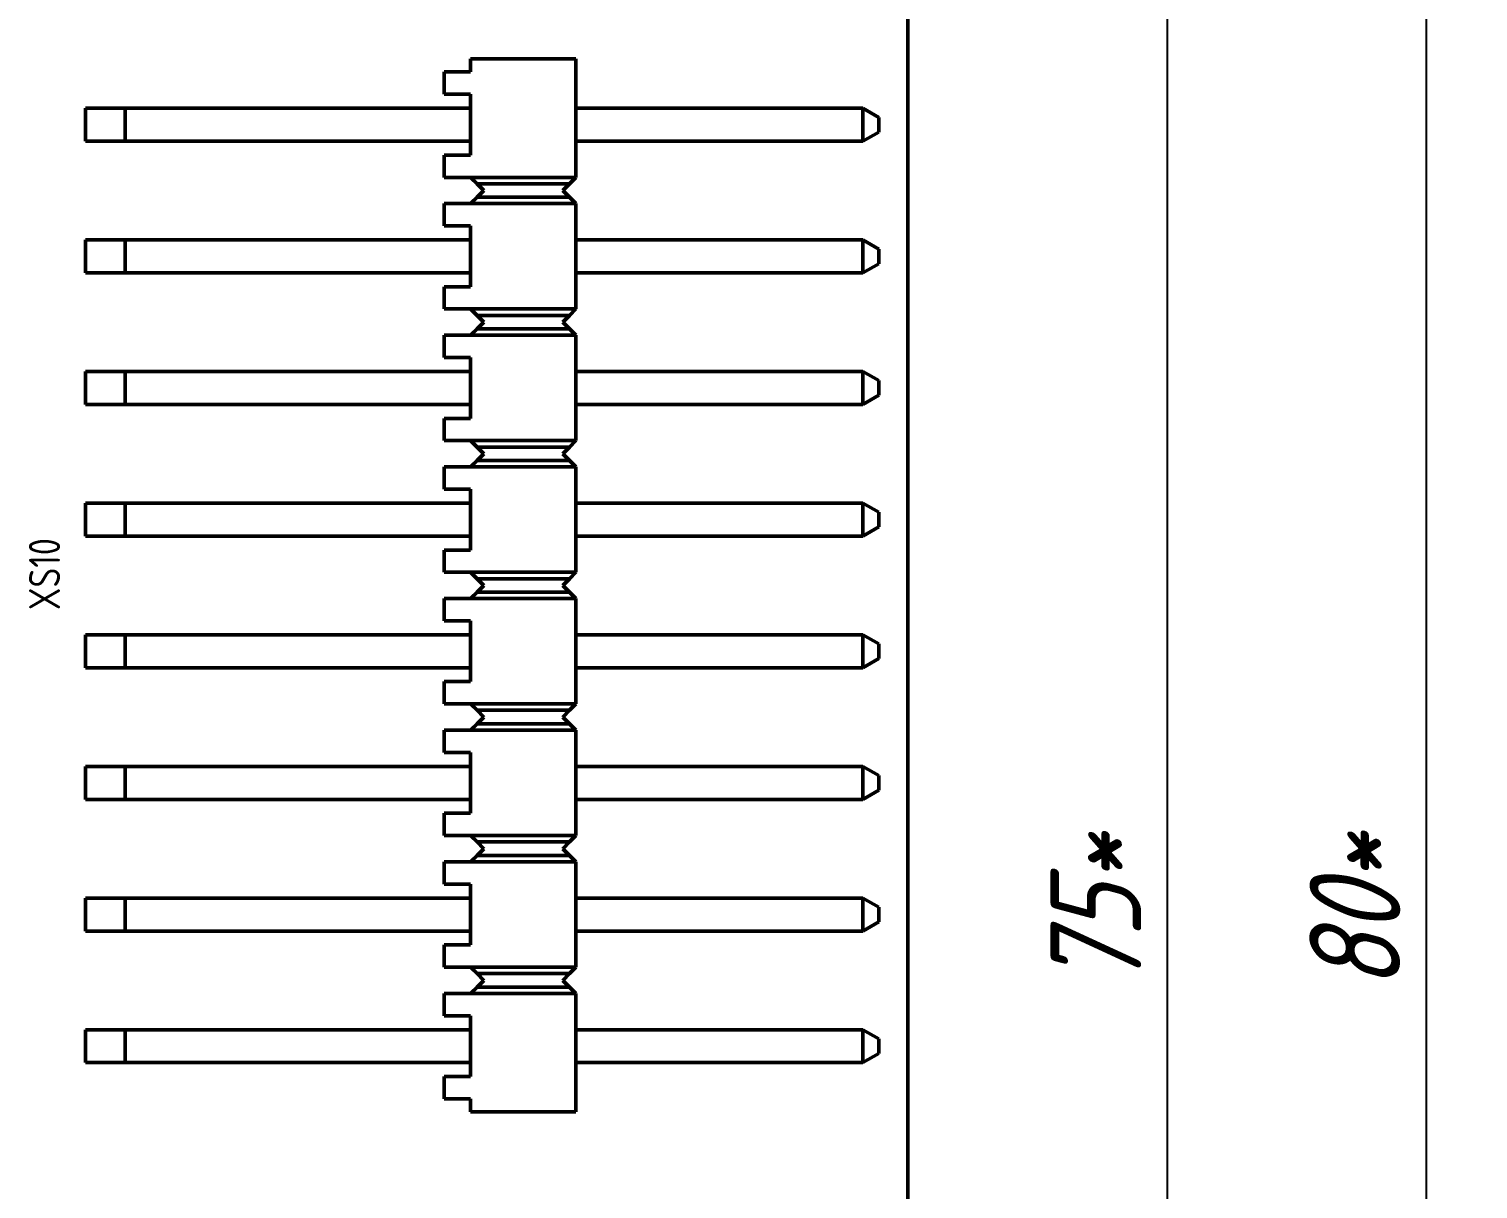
# Paper-space layout 'Layout1' of a CAD drawing. Extents: x -70 to 840, y -1 to 593.
# Drawn here: x 315.5 to 371.5, y 402 to 446.8 of the extents above; entities that cross this region are included whole.
import ezdxf

# ---------------------------------------------------------------- set-up
doc = ezdxf.new("R2010")
doc.units = 0
doc.header["$MEASUREMENT"] = 0
doc.layers.get('0').update_dxf_attribs({"linetype": 'CONTINUOUS', "lineweight": 15})
doc.layers.get('DEFPOINTS').update_dxf_attribs({"linetype": 'CONTINUOUS'})
doc.layers.add('Основная', color=7, linetype='CONTINUOUS', lineweight=50)
doc.styles.add('GOST type A0', font='', dxfattribs={"oblique": 15, "height": 3.5})
doc.styles.get('GOST type A0').set_extended_font_data('GOST type A')
doc.dimstyles.new('GOST type A', dxfattribs={"dimtxt": 3.5, "dimasz": 3, "dimexe": 2, "dimexo": 0, "dimgap": 1, "dimtad": 1, "dimtoh": 1, "dimtxsty": 'GOST type A0', "dimcen": 0, "dimazin": 2, "dimtfac": 1, "dimtmove": 0, "dimatfit": 3, "dimfxl": 1, "dimarcsym": 0})

# ---------------------------------------------------------------- blocks, each defined once
blk = doc.blocks.new('*D12')
at = {"color": 0, "lineweight": -2, "transparency": 16777216}
for p, q in [((344.456, 487.715), (361.456, 487.715)), ((359.456, 484.715), (359.456, 340.715)), ((344.456, 337.715), (361.456, 337.715))]:
    blk.add_line(p, q, dxfattribs=at)
at = {"color": 0, "transparency": 16777216}
for points in [[(358.956, 484.715), (359.956, 484.715), (359.456, 487.715)], [(358.956, 340.715), (359.956, 340.715), (359.456, 337.715)]]:
    blk.add_solid(points, dxfattribs=at)
at = {"layer": 'DEFPOINTS', "color": 0, "transparency": 16777216}
for p in [(344.456, 487.715), (344.456, 337.715), (359.456, 337.715)]:
    blk.add_point(p, dxfattribs=at)
at = {"color": 0, "transparency": 16777216, "insert": (356.706, 412.715), "char_height": 3.5, "attachment_point": 5, "rotation": 90, "style": 'GOST type A0'}
blk.add_mtext('75*', dxfattribs=at)
blk = doc.blocks.new('*D13')
at = {"color": 0, "lineweight": -2, "transparency": 16777216}
for p, q in [((349.456, 492.715), (371.456, 492.715)), ((369.456, 489.715), (369.456, 335.715)), ((349.456, 332.715), (371.456, 332.715))]:
    blk.add_line(p, q, dxfattribs=at)
at = {"color": 0, "transparency": 16777216}
for points in [[(368.956, 489.715), (369.956, 489.715), (369.456, 492.715)], [(368.956, 335.715), (369.956, 335.715), (369.456, 332.715)]]:
    blk.add_solid(points, dxfattribs=at)
at = {"layer": 'DEFPOINTS', "color": 0, "transparency": 16777216}
for p in [(349.456, 492.715), (349.456, 332.715), (369.456, 332.715)]:
    blk.add_point(p, dxfattribs=at)
at = {"color": 0, "transparency": 16777216, "insert": (366.706, 412.715), "char_height": 3.5, "attachment_point": 5, "rotation": 90, "style": 'GOST type A0'}
blk.add_mtext('80*', dxfattribs=at)

psp = doc.layouts.get("Layout1")

# ---------------------------------------------------------------- linework, layer by layer
at = {"layer": 'Основная'}
for p, q in [((349.456, 332.715), (349.456, 492.715)), ((336.648, 445.655), (332.584, 445.655)), ((332.584, 445.655), (332.584, 445.153)), ((332.584, 445.153), (332.584, 445.655)), ((332.584, 445.655), (336.648, 445.655)), ((336.648, 445.655), (332.584, 445.655)), ((332.584, 445.655), (332.584, 445.153)), ((332.584, 445.153), (332.584, 445.655)), ((332.584, 445.655), (336.648, 445.655)), ((336.648, 443.749), (336.648, 445.655)), ((336.648, 441.083), (336.648, 445.655)), ((336.648, 443.749), (336.648, 445.655)), ((336.648, 441.083), (336.648, 445.655)), ((332.584, 445.153), (331.568, 445.153)), ((331.568, 445.153), (331.568, 444.289)), ((331.568, 444.289), (331.568, 445.153)), ((331.568, 445.153), (332.584, 445.153)), ((332.584, 445.153), (331.568, 445.153)), ((331.568, 445.153), (331.568, 444.289)), ((331.568, 444.289), (331.568, 445.153)), ((331.568, 445.153), (332.584, 445.153)), ((331.568, 444.289), (332.584, 444.289)), ((331.568, 444.289), (332.584, 444.289)), ((331.568, 444.289), (332.584, 444.289)), ((331.568, 444.289), (332.584, 444.289)), ((332.584, 444.289), (332.584, 443.749)), ((332.584, 441.941), (332.584, 444.289)), ((332.584, 444.289), (332.584, 443.749)), ((332.584, 441.941), (332.584, 444.289)), ((319.248, 443.749), (317.724, 443.749)), ((317.724, 443.749), (317.724, 442.479)), ((317.724, 442.479), (317.724, 443.749)), ((317.724, 443.749), (317.776, 443.749)), ((319.248, 443.749), (317.724, 443.749)), ((317.724, 443.749), (317.724, 442.479)), ((317.724, 442.479), (317.724, 443.749)), ((317.724, 443.749), (317.776, 443.749)), ((317.776, 443.749), (317.928, 443.749)), ((317.776, 443.749), (317.928, 443.749)), ((317.928, 443.749), (318.172, 443.749)), ((317.928, 443.749), (318.172, 443.749)), ((318.172, 443.749), (318.486, 443.749)), ((318.172, 443.749), (318.486, 443.749)), ((318.486, 443.749), (318.854, 443.749)), ((318.486, 443.749), (318.854, 443.749)), ((318.854, 443.749), (319.248, 443.749)), ((318.854, 443.749), (319.248, 443.749)), ((332.584, 443.749), (319.248, 443.749)), ((319.248, 443.749), (332.584, 443.749)), ((319.248, 442.479), (319.248, 443.749)), ((332.584, 443.749), (319.248, 443.749)), ((319.248, 443.749), (332.584, 443.749)), ((319.248, 442.479), (319.248, 443.749)), ((347.722, 443.749), (336.648, 443.749)), ((336.648, 443.749), (347.722, 443.749)), ((347.722, 443.749), (336.648, 443.749)), ((336.648, 443.749), (347.722, 443.749)), ((348.332, 443.397), (347.722, 443.749)), ((347.722, 442.479), (347.722, 443.749)), ((348.332, 443.397), (347.722, 443.749)), ((348.332, 443.397), (347.722, 443.749)), ((347.722, 442.479), (347.722, 443.749)), ((348.332, 443.397), (347.722, 443.749)), ((348.332, 442.831), (348.332, 443.397)), ((348.332, 442.831), (348.332, 443.397)), ((348.332, 442.831), (348.332, 443.397)), ((348.332, 442.831), (348.332, 443.397)), ((347.722, 442.479), (348.332, 442.831)), ((347.722, 442.479), (348.332, 442.831)), ((347.722, 442.479), (348.332, 442.831)), ((347.722, 442.479), (348.332, 442.831)), ((317.724, 442.479), (319.248, 442.479)), ((317.724, 442.479), (317.776, 442.479)), ((317.724, 442.479), (319.248, 442.479)), ((317.724, 442.479), (317.776, 442.479)), ((317.776, 442.479), (317.928, 442.479)), ((317.776, 442.479), (317.928, 442.479)), ((317.928, 442.479), (318.172, 442.479)), ((317.928, 442.479), (318.172, 442.479)), ((318.172, 442.479), (318.486, 442.479)), ((318.172, 442.479), (318.486, 442.479)), ((318.486, 442.479), (318.854, 442.479)), ((318.486, 442.479), (318.854, 442.479)), ((318.854, 442.479), (319.248, 442.479)), ((318.854, 442.479), (319.248, 442.479)), ((319.248, 442.479), (332.584, 442.479)), ((332.584, 442.479), (319.248, 442.479)), ((319.248, 442.479), (332.584, 442.479)), ((332.584, 442.479), (319.248, 442.479)), ((332.584, 442.479), (332.584, 441.941)), ((332.584, 442.479), (332.584, 441.941)), ((336.648, 441.083), (336.648, 442.479)), ((336.648, 442.479), (347.722, 442.479)), ((347.722, 442.479), (336.648, 442.479)), ((336.648, 441.083), (336.648, 442.479)), ((336.648, 442.479), (347.722, 442.479)), ((347.722, 442.479), (336.648, 442.479)), ((332.584, 441.941), (331.568, 441.941)), ((331.568, 441.941), (331.568, 441.083)), ((331.568, 441.083), (331.568, 441.941)), ((331.568, 441.941), (332.584, 441.941)), ((332.584, 441.941), (331.568, 441.941)), ((331.568, 441.941), (331.568, 441.083)), ((331.568, 441.083), (331.568, 441.941)), ((331.568, 441.941), (332.584, 441.941)), ((331.568, 441.083), (332.584, 441.083)), ((331.568, 441.083), (332.584, 441.083)), ((331.568, 441.083), (332.584, 441.083)), ((331.568, 441.083), (332.584, 441.083)), ((332.584, 441.083), (332.832, 440.835)), ((332.832, 440.835), (332.584, 441.083)), ((332.584, 441.083), (336.648, 441.083)), ((332.584, 441.083), (332.832, 440.835)), ((332.832, 440.835), (332.584, 441.083)), ((332.584, 441.083), (336.648, 441.083)), ((332.832, 440.835), (333.092, 440.575)), ((333.092, 440.575), (332.832, 440.835)), ((332.832, 440.835), (336.4, 440.835)), ((332.832, 440.835), (333.092, 440.575)), ((333.092, 440.575), (332.832, 440.835)), ((332.832, 440.835), (336.4, 440.835)), ((336.14, 440.575), (336.4, 440.835)), ((336.14, 440.575), (336.4, 440.835)), ((336.14, 440.575), (336.4, 440.835)), ((336.14, 440.575), (336.4, 440.835)), ((336.4, 440.835), (336.648, 441.083)), ((336.4, 440.835), (336.648, 441.083)), ((336.4, 440.835), (336.648, 441.083)), ((336.4, 440.835), (336.648, 441.083)), ((332.584, 440.067), (331.568, 440.067)), ((331.568, 440.067), (331.568, 439.209)), ((331.568, 439.209), (331.568, 440.067)), ((331.568, 440.067), (332.584, 440.067)), ((332.584, 440.067), (331.568, 440.067)), ((331.568, 440.067), (331.568, 439.209)), ((331.568, 439.209), (331.568, 440.067)), ((331.568, 440.067), (332.584, 440.067)), ((332.832, 440.315), (332.584, 440.067)), ((332.584, 440.067), (332.832, 440.315)), ((332.832, 440.315), (332.584, 440.067)), ((332.584, 440.067), (332.832, 440.315)), ((332.584, 440.067), (336.648, 440.067)), ((332.584, 440.067), (336.648, 440.067)), ((333.092, 440.575), (332.832, 440.315)), ((332.832, 440.315), (333.092, 440.575)), ((333.092, 440.575), (332.832, 440.315)), ((332.832, 440.315), (333.092, 440.575)), ((332.832, 440.315), (336.4, 440.315)), ((332.832, 440.315), (336.4, 440.315)), ((336.4, 440.315), (336.14, 440.575)), ((336.4, 440.315), (336.14, 440.575)), ((336.4, 440.315), (336.14, 440.575)), ((336.4, 440.315), (336.14, 440.575)), ((336.648, 440.067), (336.4, 440.315)), ((336.648, 440.067), (336.4, 440.315)), ((336.648, 440.067), (336.4, 440.315)), ((336.648, 440.067), (336.4, 440.315)), ((336.648, 438.669), (336.648, 440.067)), ((336.648, 436.003), (336.648, 440.067)), ((336.648, 438.669), (336.648, 440.067)), ((336.648, 436.003), (336.648, 440.067)), ((331.568, 439.209), (332.584, 439.209)), ((331.568, 439.209), (332.584, 439.209)), ((331.568, 439.209), (332.584, 439.209)), ((331.568, 439.209), (332.584, 439.209)), ((332.584, 439.209), (332.584, 438.669)), ((332.584, 436.861), (332.584, 439.209)), ((332.584, 439.209), (332.584, 438.669)), ((332.584, 436.861), (332.584, 439.209)), ((317.776, 438.669), (317.724, 438.669)), ((317.724, 438.669), (317.724, 437.399)), ((317.724, 437.399), (317.724, 438.669)), ((317.776, 438.669), (317.724, 438.669)), ((317.776, 438.669), (317.724, 438.669)), ((317.724, 438.669), (317.724, 437.399)), ((317.724, 437.399), (317.724, 438.669)), ((317.776, 438.669), (317.724, 438.669)), ((319.248, 438.669), (317.776, 438.669)), ((317.776, 438.669), (317.928, 438.669)), ((319.248, 438.669), (317.776, 438.669)), ((317.776, 438.669), (317.928, 438.669)), ((317.928, 438.669), (318.172, 438.669)), ((317.928, 438.669), (318.172, 438.669)), ((318.172, 438.669), (318.486, 438.669)), ((318.172, 438.669), (318.486, 438.669)), ((318.486, 438.669), (318.854, 438.669)), ((318.486, 438.669), (318.854, 438.669)), ((318.854, 438.669), (319.248, 438.669)), ((318.854, 438.669), (319.248, 438.669)), ((332.584, 438.669), (319.248, 438.669)), ((332.584, 438.669), (319.248, 438.669)), ((319.248, 437.399), (319.248, 438.669)), ((332.584, 438.669), (319.248, 438.669)), ((332.584, 438.669), (319.248, 438.669)), ((319.248, 437.399), (319.248, 438.669)), ((347.722, 438.669), (336.648, 438.669)), ((336.648, 438.669), (347.722, 438.669)), ((347.722, 438.669), (336.648, 438.669)), ((336.648, 438.669), (347.722, 438.669)), ((348.332, 438.317), (347.722, 438.669)), ((347.722, 437.399), (347.722, 438.669)), ((348.332, 438.317), (347.722, 438.669)), ((348.332, 438.317), (347.722, 438.669)), ((347.722, 437.399), (347.722, 438.669)), ((348.332, 438.317), (347.722, 438.669)), ((348.332, 437.751), (348.332, 438.317)), ((348.332, 437.751), (348.332, 438.317)), ((348.332, 437.751), (348.332, 438.317)), ((348.332, 437.751), (348.332, 438.317)), ((317.724, 437.399), (319.248, 437.399)), ((317.724, 437.399), (317.776, 437.399)), ((317.724, 437.399), (319.248, 437.399)), ((317.724, 437.399), (317.776, 437.399)), ((317.776, 437.399), (317.928, 437.399)), ((317.776, 437.399), (317.928, 437.399)), ((317.928, 437.399), (318.172, 437.399)), ((317.928, 437.399), (318.172, 437.399)), ((318.172, 437.399), (318.486, 437.399)), ((318.172, 437.399), (318.486, 437.399)), ((318.486, 437.399), (318.854, 437.399)), ((318.486, 437.399), (318.854, 437.399)), ((318.854, 437.399), (319.248, 437.399)), ((318.854, 437.399), (319.248, 437.399)), ((319.248, 437.399), (332.584, 437.399)), ((332.584, 437.399), (319.248, 437.399)), ((319.248, 437.399), (332.584, 437.399)), ((332.584, 437.399), (319.248, 437.399)), ((332.584, 437.399), (332.584, 436.861)), ((332.584, 437.399), (332.584, 436.861)), ((336.648, 436.003), (336.648, 437.399)), ((336.648, 437.399), (347.722, 437.399)), ((336.648, 437.399), (347.722, 437.399)), ((336.648, 436.003), (336.648, 437.399)), ((336.648, 437.399), (347.722, 437.399)), ((336.648, 437.399), (347.722, 437.399)), ((347.722, 437.399), (348.332, 437.751)), ((347.722, 437.399), (348.332, 437.751)), ((347.722, 437.399), (348.332, 437.751)), ((347.722, 437.399), (348.332, 437.751)), ((332.584, 436.861), (331.568, 436.861)), ((331.568, 436.861), (331.568, 436.003)), ((331.568, 436.003), (331.568, 436.861)), ((331.568, 436.861), (332.584, 436.861)), ((332.584, 436.861), (331.568, 436.861)), ((331.568, 436.861), (331.568, 436.003)), ((331.568, 436.003), (331.568, 436.861)), ((331.568, 436.861), (332.584, 436.861)), ((331.568, 436.003), (332.584, 436.003)), ((331.568, 436.003), (332.584, 436.003)), ((331.568, 436.003), (332.584, 436.003)), ((331.568, 436.003), (332.584, 436.003)), ((332.584, 436.003), (332.832, 435.755)), ((332.832, 435.755), (332.584, 436.003)), ((336.648, 436.003), (332.584, 436.003)), ((332.584, 436.003), (332.832, 435.755)), ((332.832, 435.755), (332.584, 436.003)), ((336.648, 436.003), (332.584, 436.003)), ((332.832, 435.755), (333.092, 435.495)), ((333.092, 435.495), (332.832, 435.755)), ((332.832, 435.755), (336.4, 435.755)), ((332.832, 435.755), (333.092, 435.495)), ((333.092, 435.495), (332.832, 435.755)), ((332.832, 435.755), (336.4, 435.755)), ((336.14, 435.495), (336.4, 435.755)), ((336.14, 435.495), (336.4, 435.755)), ((336.14, 435.495), (336.4, 435.755)), ((336.14, 435.495), (336.4, 435.755)), ((336.4, 435.755), (336.648, 436.003)), ((336.4, 435.755), (336.648, 436.003)), ((336.4, 435.755), (336.648, 436.003)), ((336.4, 435.755), (336.648, 436.003)), ((332.832, 435.235), (332.584, 434.987)), ((332.584, 434.987), (332.832, 435.235)), ((332.832, 435.235), (332.584, 434.987)), ((332.584, 434.987), (332.832, 435.235)), ((333.092, 435.495), (332.832, 435.235)), ((332.832, 435.235), (333.092, 435.495)), ((333.092, 435.495), (332.832, 435.235)), ((332.832, 435.235), (333.092, 435.495)), ((332.832, 435.235), (336.4, 435.235)), ((332.832, 435.235), (336.4, 435.235)), ((336.4, 435.235), (336.14, 435.495)), ((336.4, 435.235), (336.14, 435.495)), ((336.4, 435.235), (336.14, 435.495)), ((336.4, 435.235), (336.14, 435.495)), ((336.648, 434.987), (336.4, 435.235)), ((336.648, 434.987), (336.4, 435.235)), ((336.648, 434.987), (336.4, 435.235)), ((336.648, 434.987), (336.4, 435.235)), ((332.584, 434.987), (331.568, 434.987)), ((331.568, 434.987), (331.568, 434.129)), ((331.568, 434.129), (331.568, 434.987)), ((331.568, 434.987), (332.584, 434.987)), ((332.584, 434.987), (331.568, 434.987)), ((331.568, 434.987), (331.568, 434.129)), ((331.568, 434.129), (331.568, 434.987)), ((331.568, 434.987), (332.584, 434.987)), ((332.584, 434.987), (336.648, 434.987)), ((332.584, 434.987), (336.648, 434.987)), ((336.648, 433.589), (336.648, 434.987)), ((336.648, 430.923), (336.648, 434.987)), ((336.648, 433.589), (336.648, 434.987)), ((336.648, 430.923), (336.648, 434.987)), ((331.568, 434.129), (332.584, 434.129)), ((331.568, 434.129), (332.584, 434.129)), ((331.568, 434.129), (332.584, 434.129)), ((331.568, 434.129), (332.584, 434.129)), ((332.584, 434.129), (332.584, 433.589)), ((332.584, 431.781), (332.584, 434.129)), ((332.584, 434.129), (332.584, 433.589)), ((332.584, 431.781), (332.584, 434.129)), ((319.248, 433.589), (317.724, 433.589)), ((317.724, 433.589), (317.724, 432.319)), ((317.724, 432.319), (317.724, 433.589)), ((317.724, 433.589), (317.776, 433.589)), ((319.248, 433.589), (317.724, 433.589)), ((317.724, 433.589), (317.724, 432.319)), ((317.724, 432.319), (317.724, 433.589)), ((317.724, 433.589), (317.776, 433.589)), ((317.776, 433.589), (317.928, 433.589)), ((317.776, 433.589), (317.928, 433.589)), ((317.928, 433.589), (318.172, 433.589)), ((317.928, 433.589), (318.172, 433.589)), ((318.172, 433.589), (318.486, 433.589)), ((318.172, 433.589), (318.486, 433.589)), ((318.486, 433.589), (318.854, 433.589)), ((318.486, 433.589), (318.854, 433.589)), ((318.854, 433.589), (319.248, 433.589)), ((318.854, 433.589), (319.248, 433.589)), ((332.584, 433.589), (319.248, 433.589)), ((319.248, 433.589), (332.584, 433.589)), ((319.248, 432.319), (319.248, 433.589)), ((332.584, 433.589), (319.248, 433.589)), ((319.248, 433.589), (332.584, 433.589)), ((319.248, 432.319), (319.248, 433.589)), ((347.722, 433.589), (336.648, 433.589)), ((347.722, 433.589), (336.648, 433.589)), ((347.722, 433.589), (336.648, 433.589)), ((347.722, 433.589), (336.648, 433.589)), ((348.332, 433.237), (347.722, 433.589)), ((347.722, 432.319), (347.722, 433.589)), ((348.332, 433.237), (347.722, 433.589)), ((348.332, 433.237), (347.722, 433.589)), ((347.722, 432.319), (347.722, 433.589)), ((348.332, 433.237), (347.722, 433.589)), ((348.332, 432.671), (348.332, 433.237)), ((348.332, 432.671), (348.332, 433.237)), ((348.332, 432.671), (348.332, 433.237)), ((348.332, 432.671), (348.332, 433.237)), ((317.724, 432.319), (319.248, 432.319)), ((317.724, 432.319), (317.776, 432.319)), ((317.724, 432.319), (319.248, 432.319)), ((317.724, 432.319), (317.776, 432.319)), ((317.776, 432.319), (317.928, 432.319)), ((317.776, 432.319), (317.928, 432.319)), ((317.928, 432.319), (318.172, 432.319)), ((317.928, 432.319), (318.172, 432.319)), ((318.172, 432.319), (318.486, 432.319)), ((318.172, 432.319), (318.486, 432.319)), ((318.486, 432.319), (318.854, 432.319)), ((318.486, 432.319), (318.854, 432.319)), ((318.854, 432.319), (319.248, 432.319)), ((318.854, 432.319), (319.248, 432.319)), ((319.248, 432.319), (332.584, 432.319)), ((332.584, 432.319), (319.248, 432.319)), ((319.248, 432.319), (332.584, 432.319)), ((332.584, 432.319), (319.248, 432.319)), ((332.584, 432.319), (332.584, 431.781)), ((332.584, 432.319), (332.584, 431.781)), ((336.648, 430.923), (336.648, 432.319)), ((336.648, 432.319), (347.722, 432.319)), ((336.648, 432.319), (347.722, 432.319)), ((336.648, 430.923), (336.648, 432.319)), ((336.648, 432.319), (347.722, 432.319)), ((336.648, 432.319), (347.722, 432.319)), ((347.722, 432.319), (348.332, 432.671)), ((347.722, 432.319), (348.332, 432.671)), ((347.722, 432.319), (348.332, 432.671)), ((347.722, 432.319), (348.332, 432.671)), ((332.584, 431.781), (331.568, 431.781)), ((331.568, 431.781), (331.568, 430.923)), ((331.568, 430.923), (331.568, 431.781)), ((331.568, 431.781), (332.584, 431.781)), ((332.584, 431.781), (331.568, 431.781)), ((331.568, 431.781), (331.568, 430.923)), ((331.568, 430.923), (331.568, 431.781)), ((331.568, 431.781), (332.584, 431.781)), ((331.568, 430.923), (332.584, 430.923)), ((331.568, 430.923), (332.584, 430.923)), ((331.568, 430.923), (332.584, 430.923)), ((331.568, 430.923), (332.584, 430.923)), ((332.584, 430.923), (332.832, 430.675)), ((332.832, 430.675), (332.584, 430.923)), ((332.584, 430.923), (336.648, 430.923)), ((332.584, 430.923), (332.832, 430.675)), ((332.832, 430.675), (332.584, 430.923)), ((332.584, 430.923), (336.648, 430.923)), ((332.832, 430.675), (333.092, 430.415)), ((333.092, 430.415), (332.832, 430.675)), ((332.832, 430.675), (336.4, 430.675)), ((332.832, 430.675), (333.092, 430.415)), ((333.092, 430.415), (332.832, 430.675)), ((332.832, 430.675), (336.4, 430.675)), ((336.14, 430.415), (336.4, 430.675)), ((336.14, 430.415), (336.4, 430.675)), ((336.14, 430.415), (336.4, 430.675)), ((336.14, 430.415), (336.4, 430.675)), ((336.4, 430.675), (336.648, 430.923)), ((336.4, 430.675), (336.648, 430.923)), ((336.4, 430.675), (336.648, 430.923)), ((336.4, 430.675), (336.648, 430.923)), ((332.832, 430.155), (332.584, 429.907)), ((332.584, 429.907), (332.832, 430.155)), ((332.832, 430.155), (332.584, 429.907)), ((332.584, 429.907), (332.832, 430.155)), ((333.092, 430.415), (332.832, 430.155)), ((332.832, 430.155), (333.092, 430.415)), ((333.092, 430.415), (332.832, 430.155)), ((332.832, 430.155), (333.092, 430.415)), ((332.832, 430.155), (336.4, 430.155)), ((332.832, 430.155), (336.4, 430.155)), ((336.4, 430.155), (336.14, 430.415)), ((336.4, 430.155), (336.14, 430.415)), ((336.4, 430.155), (336.14, 430.415)), ((336.4, 430.155), (336.14, 430.415)), ((336.648, 429.907), (336.4, 430.155)), ((336.648, 429.907), (336.4, 430.155)), ((336.648, 429.907), (336.4, 430.155)), ((336.648, 429.907), (336.4, 430.155)), ((332.584, 429.907), (331.568, 429.907)), ((331.568, 429.907), (331.568, 429.049)), ((331.568, 429.049), (331.568, 429.907)), ((331.568, 429.907), (332.584, 429.907)), ((332.584, 429.907), (331.568, 429.907)), ((331.568, 429.907), (331.568, 429.049)), ((331.568, 429.049), (331.568, 429.907)), ((331.568, 429.907), (332.584, 429.907)), ((332.584, 429.907), (336.648, 429.907)), ((332.584, 429.907), (336.648, 429.907)), ((336.648, 428.509), (336.648, 429.907)), ((336.648, 425.843), (336.648, 429.907)), ((336.648, 428.509), (336.648, 429.907)), ((336.648, 425.843), (336.648, 429.907)), ((331.568, 429.049), (332.584, 429.049)), ((331.568, 429.049), (332.584, 429.049)), ((331.568, 429.049), (332.584, 429.049)), ((331.568, 429.049), (332.584, 429.049)), ((332.584, 429.049), (332.584, 428.509)), ((332.584, 426.701), (332.584, 429.049)), ((332.584, 429.049), (332.584, 428.509)), ((332.584, 426.701), (332.584, 429.049)), ((319.248, 428.509), (317.724, 428.509)), ((317.724, 428.509), (317.724, 427.239)), ((317.724, 427.239), (317.724, 428.509)), ((317.724, 428.509), (317.776, 428.509)), ((319.248, 428.509), (317.724, 428.509)), ((317.724, 428.509), (317.724, 427.239)), ((317.724, 427.239), (317.724, 428.509)), ((317.724, 428.509), (317.776, 428.509)), ((317.776, 428.509), (317.928, 428.509)), ((317.776, 428.509), (318.486, 428.509)), ((317.776, 428.509), (317.928, 428.509)), ((317.776, 428.509), (318.486, 428.509)), ((317.928, 428.509), (318.172, 428.509)), ((317.928, 428.509), (318.172, 428.509)), ((318.172, 428.509), (318.486, 428.509)), ((318.172, 428.509), (318.486, 428.509)), ((318.486, 428.509), (318.854, 428.509)), ((318.486, 428.509), (318.854, 428.509)), ((318.854, 428.509), (319.248, 428.509)), ((318.854, 428.509), (319.248, 428.509)), ((332.584, 428.509), (319.248, 428.509)), ((332.584, 428.509), (319.248, 428.509)), ((319.248, 427.239), (319.248, 428.509)), ((332.584, 428.509), (319.248, 428.509)), ((332.584, 428.509), (319.248, 428.509)), ((319.248, 427.239), (319.248, 428.509)), ((347.722, 428.509), (336.648, 428.509)), ((347.722, 428.509), (336.648, 428.509)), ((347.722, 428.509), (336.648, 428.509)), ((347.722, 428.509), (336.648, 428.509)), ((348.332, 428.157), (347.722, 428.509)), ((347.722, 427.239), (347.722, 428.509)), ((348.332, 428.157), (347.722, 428.509)), ((348.332, 428.157), (347.722, 428.509)), ((347.722, 427.239), (347.722, 428.509)), ((348.332, 428.157), (347.722, 428.509)), ((348.332, 427.591), (348.332, 428.157)), ((348.332, 427.591), (348.332, 428.157)), ((348.332, 427.591), (348.332, 428.157)), ((348.332, 427.591), (348.332, 428.157)), ((317.724, 427.239), (319.248, 427.239)), ((317.724, 427.239), (317.776, 427.239)), ((317.724, 427.239), (319.248, 427.239)), ((317.724, 427.239), (317.776, 427.239)), ((317.776, 427.239), (318.486, 427.239)), ((317.776, 427.239), (317.928, 427.239)), ((317.776, 427.239), (318.486, 427.239)), ((317.776, 427.239), (317.928, 427.239)), ((317.928, 427.239), (318.172, 427.239)), ((317.928, 427.239), (318.172, 427.239)), ((318.172, 427.239), (318.486, 427.239)), ((318.172, 427.239), (318.486, 427.239)), ((318.486, 427.239), (318.854, 427.239)), ((318.486, 427.239), (318.854, 427.239)), ((318.854, 427.239), (319.248, 427.239)), ((318.854, 427.239), (319.248, 427.239)), ((319.248, 427.239), (332.584, 427.239)), ((332.584, 427.239), (319.248, 427.239)), ((319.248, 427.239), (332.584, 427.239)), ((332.584, 427.239), (319.248, 427.239)), ((332.584, 427.239), (332.584, 426.701)), ((332.584, 427.239), (332.584, 426.701)), ((336.648, 425.843), (336.648, 427.239)), ((336.648, 427.239), (347.722, 427.239)), ((347.722, 427.239), (336.648, 427.239)), ((336.648, 425.843), (336.648, 427.239)), ((336.648, 427.239), (347.722, 427.239)), ((347.722, 427.239), (336.648, 427.239)), ((347.722, 427.239), (348.332, 427.591)), ((347.722, 427.239), (348.332, 427.591)), ((347.722, 427.239), (348.332, 427.591)), ((347.722, 427.239), (348.332, 427.591)), ((332.584, 426.701), (331.568, 426.701)), ((331.568, 426.701), (331.568, 425.843)), ((331.568, 425.843), (331.568, 426.701)), ((332.584, 426.701), (331.568, 426.701)), ((332.584, 426.701), (331.568, 426.701)), ((331.568, 426.701), (331.568, 425.843)), ((331.568, 425.843), (331.568, 426.701)), ((332.584, 426.701), (331.568, 426.701)), ((331.568, 425.843), (332.584, 425.843)), ((331.568, 425.843), (332.584, 425.843)), ((331.568, 425.843), (332.584, 425.843)), ((331.568, 425.843), (332.584, 425.843)), ((332.584, 425.843), (332.832, 425.595)), ((332.832, 425.595), (332.584, 425.843)), ((332.584, 425.843), (336.648, 425.843)), ((332.584, 425.843), (332.832, 425.595)), ((332.832, 425.595), (332.584, 425.843)), ((332.584, 425.843), (336.648, 425.843)), ((332.832, 425.595), (333.092, 425.335)), ((333.092, 425.335), (332.832, 425.595)), ((332.832, 425.595), (336.4, 425.595)), ((332.832, 425.595), (333.092, 425.335)), ((333.092, 425.335), (332.832, 425.595)), ((332.832, 425.595), (336.4, 425.595)), ((336.14, 425.335), (336.4, 425.595)), ((336.14, 425.335), (336.4, 425.595)), ((336.14, 425.335), (336.4, 425.595)), ((336.14, 425.335), (336.4, 425.595)), ((336.4, 425.595), (336.648, 425.843)), ((336.4, 425.595), (336.648, 425.843)), ((336.4, 425.595), (336.648, 425.843)), ((336.4, 425.595), (336.648, 425.843)), ((332.832, 425.075), (332.584, 424.827)), ((332.584, 424.827), (332.832, 425.075)), ((332.832, 425.075), (332.584, 424.827)), ((332.584, 424.827), (332.832, 425.075)), ((333.092, 425.335), (332.832, 425.075)), ((332.832, 425.075), (333.092, 425.335)), ((333.092, 425.335), (332.832, 425.075)), ((332.832, 425.075), (333.092, 425.335)), ((332.832, 425.075), (336.4, 425.075)), ((332.832, 425.075), (336.4, 425.075)), ((336.4, 425.075), (336.14, 425.335)), ((336.4, 425.075), (336.14, 425.335)), ((336.4, 425.075), (336.14, 425.335)), ((336.4, 425.075), (336.14, 425.335)), ((336.648, 424.827), (336.4, 425.075)), ((336.648, 424.827), (336.4, 425.075)), ((336.648, 424.827), (336.4, 425.075)), ((336.648, 424.827), (336.4, 425.075)), ((332.584, 424.827), (331.568, 424.827)), ((331.568, 424.827), (331.568, 423.969)), ((331.568, 423.969), (331.568, 424.827)), ((332.584, 424.827), (331.568, 424.827)), ((332.584, 424.827), (331.568, 424.827)), ((331.568, 424.827), (331.568, 423.969)), ((331.568, 423.969), (331.568, 424.827)), ((332.584, 424.827), (331.568, 424.827)), ((332.584, 424.827), (336.648, 424.827)), ((332.584, 424.827), (336.648, 424.827)), ((336.648, 423.429), (336.648, 424.827)), ((336.648, 420.763), (336.648, 424.827)), ((336.648, 423.429), (336.648, 424.827)), ((336.648, 420.763), (336.648, 424.827)), ((331.568, 423.969), (332.584, 423.969)), ((331.568, 423.969), (332.584, 423.969)), ((331.568, 423.969), (332.584, 423.969)), ((331.568, 423.969), (332.584, 423.969)), ((332.584, 423.969), (332.584, 423.429)), ((332.584, 421.621), (332.584, 423.969)), ((332.584, 423.969), (332.584, 423.429)), ((332.584, 421.621), (332.584, 423.969)), ((319.248, 423.429), (317.724, 423.429)), ((317.724, 423.429), (317.724, 422.159)), ((317.724, 422.159), (317.724, 423.429)), ((317.724, 423.429), (317.776, 423.429)), ((319.248, 423.429), (317.724, 423.429)), ((317.724, 423.429), (317.724, 422.159)), ((317.724, 422.159), (317.724, 423.429)), ((317.724, 423.429), (317.776, 423.429)), ((317.776, 423.429), (317.928, 423.429)), ((317.776, 423.429), (317.928, 423.429)), ((317.928, 423.429), (318.172, 423.429)), ((317.928, 423.429), (318.172, 423.429)), ((318.172, 423.429), (318.486, 423.429)), ((318.172, 423.429), (318.486, 423.429)), ((318.486, 423.429), (318.854, 423.429)), ((318.486, 423.429), (318.854, 423.429)), ((318.854, 423.429), (319.248, 423.429)), ((318.854, 423.429), (319.248, 423.429)), ((332.584, 423.429), (319.248, 423.429)), ((332.584, 423.429), (319.248, 423.429)), ((319.248, 422.159), (319.248, 423.429)), ((332.584, 423.429), (319.248, 423.429)), ((332.584, 423.429), (319.248, 423.429)), ((319.248, 422.159), (319.248, 423.429)), ((347.722, 423.429), (336.648, 423.429)), ((347.722, 423.429), (336.648, 423.429)), ((347.722, 423.429), (336.648, 423.429)), ((347.722, 423.429), (336.648, 423.429)), ((348.332, 423.077), (347.722, 423.429)), ((347.722, 422.159), (347.722, 423.429)), ((348.332, 423.077), (347.722, 423.429)), ((348.332, 423.077), (347.722, 423.429)), ((347.722, 422.159), (347.722, 423.429)), ((348.332, 423.077), (347.722, 423.429)), ((348.332, 422.511), (348.332, 423.077)), ((348.332, 422.511), (348.332, 423.077)), ((348.332, 422.511), (348.332, 423.077)), ((348.332, 422.511), (348.332, 423.077)), ((317.724, 422.159), (319.248, 422.159)), ((317.724, 422.159), (317.776, 422.159)), ((317.724, 422.159), (319.248, 422.159)), ((317.724, 422.159), (317.776, 422.159)), ((317.776, 422.159), (317.928, 422.159)), ((317.776, 422.159), (317.928, 422.159)), ((317.928, 422.159), (318.172, 422.159)), ((317.928, 422.159), (318.172, 422.159)), ((318.172, 422.159), (318.486, 422.159)), ((318.172, 422.159), (318.486, 422.159)), ((318.486, 422.159), (318.854, 422.159)), ((318.486, 422.159), (318.854, 422.159)), ((318.854, 422.159), (319.248, 422.159)), ((318.854, 422.159), (319.248, 422.159)), ((319.248, 422.159), (332.584, 422.159)), ((332.584, 422.159), (319.248, 422.159)), ((319.248, 422.159), (332.584, 422.159)), ((332.584, 422.159), (319.248, 422.159)), ((332.584, 422.159), (332.584, 421.621)), ((332.584, 422.159), (332.584, 421.621)), ((336.648, 420.763), (336.648, 422.159)), ((336.648, 422.159), (347.722, 422.159)), ((347.722, 422.159), (336.648, 422.159)), ((336.648, 420.763), (336.648, 422.159)), ((336.648, 422.159), (347.722, 422.159)), ((347.722, 422.159), (336.648, 422.159)), ((347.722, 422.159), (348.332, 422.511)), ((347.722, 422.159), (348.332, 422.511)), ((347.722, 422.159), (348.332, 422.511)), ((347.722, 422.159), (348.332, 422.511)), ((332.584, 421.621), (331.568, 421.621)), ((331.568, 421.621), (331.568, 420.763)), ((331.568, 421.621), (332.584, 421.621)), ((331.568, 420.763), (331.568, 421.621)), ((332.584, 421.621), (331.568, 421.621)), ((331.568, 421.621), (331.568, 420.763)), ((331.568, 421.621), (332.584, 421.621)), ((331.568, 420.763), (331.568, 421.621)), ((331.568, 420.763), (332.584, 420.763)), ((331.568, 420.763), (332.584, 420.763)), ((331.568, 420.763), (332.584, 420.763)), ((331.568, 420.763), (332.584, 420.763)), ((332.584, 420.763), (332.832, 420.515)), ((332.832, 420.515), (332.584, 420.763)), ((336.648, 420.763), (332.584, 420.763)), ((332.584, 420.763), (332.832, 420.515)), ((332.832, 420.515), (332.584, 420.763)), ((336.648, 420.763), (332.584, 420.763)), ((332.832, 420.515), (333.092, 420.255)), ((333.092, 420.255), (332.832, 420.515)), ((336.4, 420.515), (332.832, 420.515)), ((332.832, 420.515), (333.092, 420.255)), ((333.092, 420.255), (332.832, 420.515)), ((336.4, 420.515), (332.832, 420.515)), ((336.14, 420.255), (336.4, 420.515)), ((336.14, 420.255), (336.4, 420.515)), ((336.14, 420.255), (336.4, 420.515)), ((336.14, 420.255), (336.4, 420.515)), ((336.4, 420.515), (336.648, 420.763)), ((336.4, 420.515), (336.648, 420.763)), ((336.4, 420.515), (336.648, 420.763)), ((336.4, 420.515), (336.648, 420.763)), ((332.832, 419.995), (332.584, 419.747)), ((332.584, 419.747), (332.832, 419.995)), ((332.832, 419.995), (332.584, 419.747)), ((332.584, 419.747), (332.832, 419.995)), ((333.092, 420.255), (332.832, 419.995)), ((332.832, 419.995), (333.092, 420.255)), ((333.092, 420.255), (332.832, 419.995)), ((332.832, 419.995), (333.092, 420.255)), ((336.4, 419.995), (332.832, 419.995)), ((336.4, 419.995), (332.832, 419.995)), ((336.4, 419.995), (336.14, 420.255)), ((336.4, 419.995), (336.14, 420.255)), ((336.4, 419.995), (336.14, 420.255)), ((336.4, 419.995), (336.14, 420.255)), ((336.648, 419.747), (336.4, 419.995)), ((336.648, 419.747), (336.4, 419.995)), ((336.648, 419.747), (336.4, 419.995)), ((336.648, 419.747), (336.4, 419.995)), ((332.584, 419.747), (331.568, 419.747)), ((331.568, 419.747), (331.568, 418.889)), ((331.568, 418.889), (331.568, 419.747)), ((331.568, 419.747), (332.584, 419.747)), ((332.584, 419.747), (331.568, 419.747)), ((331.568, 419.747), (331.568, 418.889)), ((331.568, 418.889), (331.568, 419.747)), ((331.568, 419.747), (332.584, 419.747)), ((336.648, 419.747), (332.584, 419.747)), ((336.648, 419.747), (332.584, 419.747)), ((336.648, 418.349), (336.648, 419.747)), ((336.648, 415.683), (336.648, 419.747)), ((336.648, 418.349), (336.648, 419.747)), ((336.648, 415.683), (336.648, 419.747)), ((331.568, 418.889), (332.584, 418.889)), ((331.568, 418.889), (332.584, 418.889)), ((331.568, 418.889), (332.584, 418.889)), ((331.568, 418.889), (332.584, 418.889)), ((332.584, 418.889), (332.584, 418.349)), ((332.584, 416.541), (332.584, 418.889)), ((332.584, 418.889), (332.584, 418.349)), ((332.584, 416.541), (332.584, 418.889)), ((319.248, 418.349), (317.724, 418.349)), ((317.724, 418.349), (317.724, 417.079)), ((317.724, 417.079), (317.724, 418.349)), ((317.724, 418.349), (317.776, 418.349)), ((319.248, 418.349), (317.724, 418.349)), ((317.724, 418.349), (317.724, 417.079)), ((317.724, 417.079), (317.724, 418.349)), ((317.724, 418.349), (317.776, 418.349)), ((317.776, 418.349), (317.928, 418.349)), ((317.776, 418.349), (317.928, 418.349)), ((317.928, 418.349), (318.172, 418.349)), ((317.928, 418.349), (318.172, 418.349)), ((318.172, 418.349), (318.486, 418.349)), ((318.172, 418.349), (318.486, 418.349)), ((318.486, 418.349), (318.854, 418.349)), ((318.486, 418.349), (318.854, 418.349)), ((318.854, 418.349), (319.248, 418.349)), ((318.854, 418.349), (319.248, 418.349)), ((332.584, 418.349), (319.248, 418.349)), ((332.584, 418.349), (319.248, 418.349)), ((319.248, 417.079), (319.248, 418.349)), ((332.584, 418.349), (319.248, 418.349)), ((332.584, 418.349), (319.248, 418.349)), ((319.248, 417.079), (319.248, 418.349)), ((347.722, 418.349), (336.648, 418.349)), ((336.648, 418.349), (347.722, 418.349)), ((347.722, 418.349), (336.648, 418.349)), ((336.648, 418.349), (347.722, 418.349)), ((348.332, 417.997), (347.722, 418.349)), ((347.722, 417.079), (347.722, 418.349)), ((348.332, 417.997), (347.722, 418.349)), ((348.332, 417.997), (347.722, 418.349)), ((347.722, 417.079), (347.722, 418.349)), ((348.332, 417.997), (347.722, 418.349)), ((348.332, 417.431), (348.332, 417.997)), ((348.332, 417.431), (348.332, 417.997)), ((348.332, 417.431), (348.332, 417.997)), ((348.332, 417.431), (348.332, 417.997)), ((347.722, 417.079), (348.332, 417.431)), ((347.722, 417.079), (348.332, 417.431)), ((347.722, 417.079), (348.332, 417.431)), ((347.722, 417.079), (348.332, 417.431)), ((317.724, 417.079), (318.854, 417.079)), ((317.724, 417.079), (317.776, 417.079)), ((317.724, 417.079), (318.854, 417.079)), ((317.724, 417.079), (317.776, 417.079)), ((317.776, 417.079), (317.928, 417.079)), ((317.776, 417.079), (317.928, 417.079)), ((317.928, 417.079), (318.172, 417.079)), ((317.928, 417.079), (318.172, 417.079)), ((318.172, 417.079), (318.486, 417.079)), ((318.172, 417.079), (318.486, 417.079)), ((318.486, 417.079), (318.854, 417.079)), ((318.486, 417.079), (318.854, 417.079)), ((318.854, 417.079), (319.248, 417.079)), ((319.248, 417.079), (318.854, 417.079)), ((318.854, 417.079), (319.248, 417.079)), ((319.248, 417.079), (318.854, 417.079)), ((319.248, 417.079), (332.584, 417.079)), ((332.584, 417.079), (319.248, 417.079)), ((319.248, 417.079), (332.584, 417.079)), ((332.584, 417.079), (319.248, 417.079)), ((332.584, 417.079), (332.584, 416.541)), ((332.584, 417.079), (332.584, 416.541)), ((336.648, 415.683), (336.648, 417.079)), ((336.648, 417.079), (347.722, 417.079)), ((347.722, 417.079), (336.648, 417.079)), ((336.648, 415.683), (336.648, 417.079)), ((336.648, 417.079), (347.722, 417.079)), ((347.722, 417.079), (336.648, 417.079)), ((332.584, 416.541), (331.568, 416.541)), ((331.568, 416.541), (331.568, 415.683)), ((331.568, 415.683), (331.568, 416.541)), ((331.568, 416.541), (332.584, 416.541)), ((332.584, 416.541), (331.568, 416.541)), ((331.568, 416.541), (331.568, 415.683)), ((331.568, 415.683), (331.568, 416.541)), ((331.568, 416.541), (332.584, 416.541)), ((331.568, 415.683), (332.584, 415.683)), ((331.568, 415.683), (332.584, 415.683)), ((331.568, 415.683), (332.584, 415.683)), ((331.568, 415.683), (332.584, 415.683)), ((332.584, 415.683), (332.832, 415.435)), ((332.832, 415.435), (332.584, 415.683)), ((336.648, 415.683), (332.584, 415.683)), ((332.584, 415.683), (332.832, 415.435)), ((332.832, 415.435), (332.584, 415.683)), ((336.648, 415.683), (332.584, 415.683)), ((332.832, 415.435), (333.092, 415.175)), ((333.092, 415.175), (332.832, 415.435)), ((336.4, 415.435), (332.832, 415.435)), ((332.832, 415.435), (333.092, 415.175)), ((333.092, 415.175), (332.832, 415.435)), ((336.4, 415.435), (332.832, 415.435)), ((336.14, 415.175), (336.4, 415.435)), ((336.14, 415.175), (336.4, 415.435)), ((336.14, 415.175), (336.4, 415.435)), ((336.14, 415.175), (336.4, 415.435)), ((336.4, 415.435), (336.648, 415.683)), ((336.4, 415.435), (336.648, 415.683)), ((336.4, 415.435), (336.648, 415.683)), ((336.4, 415.435), (336.648, 415.683)), ((332.832, 414.915), (332.584, 414.667)), ((332.584, 414.667), (332.832, 414.915)), ((332.832, 414.915), (332.584, 414.667)), ((332.584, 414.667), (332.832, 414.915)), ((333.092, 415.175), (332.832, 414.915)), ((332.832, 414.915), (333.092, 415.175)), ((333.092, 415.175), (332.832, 414.915)), ((332.832, 414.915), (333.092, 415.175)), ((336.4, 414.915), (332.832, 414.915)), ((336.4, 414.915), (332.832, 414.915)), ((336.4, 414.915), (336.14, 415.175)), ((336.4, 414.915), (336.14, 415.175)), ((336.4, 414.915), (336.14, 415.175)), ((336.4, 414.915), (336.14, 415.175)), ((336.648, 414.667), (336.4, 414.915)), ((336.648, 414.667), (336.4, 414.915)), ((336.648, 414.667), (336.4, 414.915)), ((336.648, 414.667), (336.4, 414.915)), ((332.584, 414.667), (331.568, 414.667)), ((331.568, 414.667), (331.568, 413.809)), ((331.568, 413.809), (331.568, 414.667)), ((331.568, 414.667), (332.584, 414.667)), ((332.584, 414.667), (331.568, 414.667)), ((331.568, 414.667), (331.568, 413.809)), ((331.568, 413.809), (331.568, 414.667)), ((331.568, 414.667), (332.584, 414.667)), ((336.648, 414.667), (332.584, 414.667)), ((336.648, 414.667), (332.584, 414.667)), ((336.648, 413.269), (336.648, 414.667)), ((336.648, 410.603), (336.648, 414.667)), ((336.648, 413.269), (336.648, 414.667)), ((336.648, 410.603), (336.648, 414.667)), ((331.568, 413.809), (332.584, 413.809)), ((331.568, 413.809), (332.584, 413.809)), ((331.568, 413.809), (332.584, 413.809)), ((331.568, 413.809), (332.584, 413.809)), ((332.584, 413.809), (332.584, 413.269)), ((332.584, 411.461), (332.584, 413.809)), ((332.584, 413.809), (332.584, 413.269)), ((332.584, 411.461), (332.584, 413.809)), ((319.248, 413.269), (317.724, 413.269)), ((317.724, 413.269), (317.724, 411.999)), ((317.724, 411.999), (317.724, 413.269)), ((317.724, 413.269), (317.776, 413.269)), ((319.248, 413.269), (317.724, 413.269)), ((317.724, 413.269), (317.724, 411.999)), ((317.724, 411.999), (317.724, 413.269)), ((317.724, 413.269), (317.776, 413.269)), ((317.776, 413.269), (317.928, 413.269)), ((317.776, 413.269), (317.928, 413.269)), ((317.928, 413.269), (318.172, 413.269)), ((317.928, 413.269), (318.172, 413.269)), ((318.172, 413.269), (318.486, 413.269)), ((318.172, 413.269), (318.486, 413.269)), ((318.486, 413.269), (318.854, 413.269)), ((318.486, 413.269), (318.854, 413.269)), ((318.854, 413.269), (319.248, 413.269)), ((318.854, 413.269), (319.248, 413.269)), ((332.584, 413.269), (319.248, 413.269)), ((332.584, 413.269), (319.248, 413.269)), ((319.248, 411.999), (319.248, 413.269)), ((332.584, 413.269), (319.248, 413.269)), ((332.584, 413.269), (319.248, 413.269)), ((319.248, 411.999), (319.248, 413.269)), ((347.722, 413.269), (336.648, 413.269)), ((347.722, 413.269), (336.648, 413.269)), ((347.722, 413.269), (336.648, 413.269)), ((347.722, 413.269), (336.648, 413.269)), ((348.332, 412.917), (347.722, 413.269)), ((347.722, 411.999), (347.722, 413.269)), ((348.332, 412.917), (347.722, 413.269)), ((348.332, 412.917), (347.722, 413.269)), ((347.722, 411.999), (347.722, 413.269)), ((348.332, 412.917), (347.722, 413.269)), ((348.332, 412.351), (348.332, 412.917)), ((348.332, 412.351), (348.332, 412.917)), ((348.332, 412.351), (348.332, 412.917)), ((348.332, 412.351), (348.332, 412.917)), ((347.722, 411.999), (348.332, 412.351)), ((347.722, 411.999), (348.332, 412.351)), ((347.722, 411.999), (348.332, 412.351)), ((347.722, 411.999), (348.332, 412.351)), ((317.724, 411.999), (319.248, 411.999)), ((317.724, 411.999), (317.776, 411.999)), ((317.724, 411.999), (319.248, 411.999)), ((317.724, 411.999), (317.776, 411.999)), ((317.776, 411.999), (317.928, 411.999)), ((317.776, 411.999), (317.928, 411.999)), ((317.928, 411.999), (318.172, 411.999)), ((317.928, 411.999), (318.172, 411.999)), ((318.172, 411.999), (318.486, 411.999)), ((318.172, 411.999), (318.486, 411.999)), ((318.486, 411.999), (318.854, 411.999)), ((318.486, 411.999), (318.854, 411.999)), ((318.854, 411.999), (319.248, 411.999)), ((318.854, 411.999), (319.248, 411.999)), ((319.248, 411.999), (332.584, 411.999)), ((332.584, 411.999), (319.248, 411.999)), ((319.248, 411.999), (332.584, 411.999)), ((332.584, 411.999), (319.248, 411.999)), ((332.584, 411.999), (332.584, 411.461)), ((332.584, 411.999), (332.584, 411.461)), ((336.648, 410.603), (336.648, 411.999)), ((336.648, 411.999), (347.722, 411.999)), ((347.722, 411.999), (336.648, 411.999)), ((336.648, 410.603), (336.648, 411.999)), ((336.648, 411.999), (347.722, 411.999)), ((347.722, 411.999), (336.648, 411.999)), ((332.584, 411.461), (331.568, 411.461)), ((331.568, 411.461), (331.568, 410.603)), ((331.568, 410.603), (331.568, 411.461)), ((331.568, 411.461), (332.584, 411.461)), ((332.584, 411.461), (331.568, 411.461)), ((331.568, 411.461), (331.568, 410.603)), ((331.568, 410.603), (331.568, 411.461)), ((331.568, 411.461), (332.584, 411.461)), ((331.568, 410.603), (332.584, 410.603)), ((331.568, 410.603), (332.584, 410.603)), ((331.568, 410.603), (332.584, 410.603)), ((331.568, 410.603), (332.584, 410.603)), ((332.584, 410.603), (332.832, 410.355)), ((332.832, 410.355), (332.584, 410.603)), ((336.648, 410.603), (332.584, 410.603)), ((332.584, 410.603), (332.832, 410.355)), ((332.832, 410.355), (332.584, 410.603)), ((336.648, 410.603), (332.584, 410.603)), ((336.4, 410.355), (336.648, 410.603)), ((336.4, 410.355), (336.648, 410.603)), ((336.4, 410.355), (336.648, 410.603)), ((336.4, 410.355), (336.648, 410.603)), ((332.832, 410.355), (333.092, 410.095)), ((333.092, 410.095), (332.832, 410.355)), ((336.4, 410.355), (332.832, 410.355)), ((332.832, 410.355), (333.092, 410.095)), ((333.092, 410.095), (332.832, 410.355)), ((336.4, 410.355), (332.832, 410.355)), ((333.092, 410.095), (332.832, 409.835)), ((332.832, 409.835), (333.092, 410.095)), ((333.092, 410.095), (332.832, 409.835)), ((332.832, 409.835), (333.092, 410.095)), ((336.14, 410.095), (336.4, 410.355)), ((336.14, 410.095), (336.4, 410.355)), ((336.14, 410.095), (336.4, 410.355)), ((336.14, 410.095), (336.4, 410.355)), ((336.4, 409.835), (336.14, 410.095)), ((336.4, 409.835), (336.14, 410.095)), ((336.4, 409.835), (336.14, 410.095)), ((336.4, 409.835), (336.14, 410.095)), ((332.584, 409.587), (331.568, 409.587)), ((331.568, 409.587), (331.568, 408.729)), ((331.568, 409.587), (332.584, 409.587)), ((331.568, 408.729), (331.568, 409.587)), ((332.584, 409.587), (331.568, 409.587)), ((331.568, 409.587), (331.568, 408.729)), ((331.568, 409.587), (332.584, 409.587)), ((331.568, 408.729), (331.568, 409.587)), ((332.832, 409.835), (332.584, 409.587)), ((332.584, 409.587), (332.832, 409.835)), ((332.832, 409.835), (332.584, 409.587)), ((332.584, 409.587), (332.832, 409.835)), ((336.648, 409.587), (332.584, 409.587)), ((336.648, 409.587), (332.584, 409.587)), ((336.4, 409.835), (332.832, 409.835)), ((336.4, 409.835), (332.832, 409.835)), ((336.648, 409.587), (336.4, 409.835)), ((336.648, 409.587), (336.4, 409.835)), ((336.648, 409.587), (336.4, 409.835)), ((336.648, 409.587), (336.4, 409.835)), ((336.648, 408.189), (336.648, 409.587)), ((336.648, 405.015), (336.648, 409.587)), ((336.648, 408.189), (336.648, 409.587)), ((336.648, 405.015), (336.648, 409.587)), ((331.568, 408.729), (332.584, 408.729)), ((331.568, 408.729), (332.584, 408.729)), ((331.568, 408.729), (332.584, 408.729)), ((331.568, 408.729), (332.584, 408.729)), ((332.584, 408.729), (332.584, 408.189)), ((332.584, 406.381), (332.584, 408.729)), ((332.584, 408.729), (332.584, 408.189)), ((332.584, 406.381), (332.584, 408.729)), ((319.248, 408.189), (317.724, 408.189)), ((317.724, 408.189), (317.724, 406.919)), ((317.724, 406.919), (317.724, 408.189)), ((317.724, 408.189), (317.776, 408.189)), ((319.248, 408.189), (317.724, 408.189)), ((317.724, 408.189), (317.724, 406.919)), ((317.724, 406.919), (317.724, 408.189)), ((317.724, 408.189), (317.776, 408.189)), ((317.776, 408.189), (317.928, 408.189)), ((317.776, 408.189), (317.928, 408.189)), ((317.928, 408.189), (318.172, 408.189)), ((317.928, 408.189), (318.172, 408.189)), ((318.172, 408.189), (318.486, 408.189)), ((318.172, 408.189), (318.486, 408.189)), ((318.486, 408.189), (318.854, 408.189)), ((318.486, 408.189), (318.854, 408.189)), ((318.854, 408.189), (319.248, 408.189)), ((318.854, 408.189), (319.248, 408.189)), ((332.584, 408.189), (319.248, 408.189)), ((332.584, 408.189), (319.248, 408.189)), ((319.248, 406.919), (319.248, 408.189)), ((332.584, 408.189), (319.248, 408.189)), ((332.584, 408.189), (319.248, 408.189)), ((319.248, 406.919), (319.248, 408.189)), ((347.722, 408.189), (336.648, 408.189)), ((347.722, 408.189), (336.648, 408.189)), ((347.722, 408.189), (336.648, 408.189)), ((347.722, 408.189), (336.648, 408.189)), ((348.332, 407.837), (347.722, 408.189)), ((348.332, 407.837), (347.722, 408.189)), ((347.722, 406.919), (347.722, 408.189)), ((348.332, 407.837), (347.722, 408.189)), ((348.332, 407.837), (347.722, 408.189)), ((347.722, 406.919), (347.722, 408.189)), ((348.332, 407.271), (348.332, 407.837)), ((348.332, 407.271), (348.332, 407.837)), ((348.332, 407.271), (348.332, 407.837)), ((348.332, 407.271), (348.332, 407.837)), ((347.722, 406.919), (348.332, 407.271)), ((347.722, 406.919), (348.332, 407.271)), ((347.722, 406.919), (348.332, 407.271)), ((347.722, 406.919), (348.332, 407.271)), ((317.724, 406.919), (319.248, 406.919)), ((317.724, 406.919), (317.776, 406.919)), ((317.724, 406.919), (319.248, 406.919)), ((317.724, 406.919), (317.776, 406.919)), ((317.776, 406.919), (317.928, 406.919)), ((317.776, 406.919), (317.928, 406.919)), ((317.928, 406.919), (318.172, 406.919)), ((317.928, 406.919), (318.172, 406.919)), ((318.172, 406.919), (318.486, 406.919)), ((318.172, 406.919), (318.486, 406.919)), ((318.486, 406.919), (318.854, 406.919)), ((318.486, 406.919), (318.854, 406.919)), ((318.854, 406.919), (319.248, 406.919)), ((318.854, 406.919), (319.248, 406.919)), ((319.248, 406.919), (332.584, 406.919)), ((332.584, 406.919), (319.248, 406.919)), ((319.248, 406.919), (332.584, 406.919)), ((332.584, 406.919), (319.248, 406.919)), ((332.584, 406.919), (332.584, 406.381)), ((332.584, 406.919), (332.584, 406.381)), ((336.648, 405.015), (336.648, 406.919)), ((336.648, 406.919), (347.722, 406.919)), ((347.722, 406.919), (336.648, 406.919)), ((336.648, 405.015), (336.648, 406.919)), ((336.648, 406.919), (347.722, 406.919)), ((347.722, 406.919), (336.648, 406.919)), ((332.584, 406.381), (331.568, 406.381)), ((331.568, 406.381), (331.568, 405.517)), ((331.568, 405.517), (331.568, 406.381)), ((331.568, 406.381), (332.584, 406.381)), ((332.584, 406.381), (331.568, 406.381)), ((331.568, 406.381), (331.568, 405.517)), ((331.568, 405.517), (331.568, 406.381)), ((331.568, 406.381), (332.584, 406.381)), ((331.568, 405.517), (332.584, 405.517)), ((331.568, 405.517), (332.584, 405.517)), ((331.568, 405.517), (332.584, 405.517)), ((331.568, 405.517), (332.584, 405.517)), ((332.584, 405.517), (332.584, 405.015)), ((332.584, 405.015), (332.584, 405.517)), ((332.584, 405.517), (332.584, 405.015)), ((332.584, 405.015), (332.584, 405.517)), ((332.584, 405.015), (336.648, 405.015)), ((332.584, 405.015), (336.648, 405.015)), ((332.584, 405.015), (336.648, 405.015)), ((332.584, 405.015), (336.648, 405.015))]:
    psp.add_line(p, q, dxfattribs=at)

# ---------------------------------------------------------------- texts
at = {"layer": 'Основная', "style": 'GOST type A0'}
psp.add_text('XS10', height=1.2, rotation=90, dxfattribs=at).set_placement((316.743, 424.38))

# ---------------------------------------------------------------- dimensions: what is measured, and where the dimension line sits
for base, p1, p2, text, picture, middle in [((369.456, 332.715), (349.456, 492.715), (349.456, 332.715), '80*', '*D13', (366.706, 412.715)), ((359.456, 337.715), (344.456, 487.715), (344.456, 337.715), '75*', '*D12', (356.706, 412.715))]:
    dim = psp.add_linear_dim(base=base, p1=p1, p2=p2, angle=90, text=text, dimstyle='GOST type A')
    dim.commit()
    dim.dimension.update_dxf_attribs({"geometry": picture, "text_midpoint": middle})

doc.saveas('drawing.dxf')
